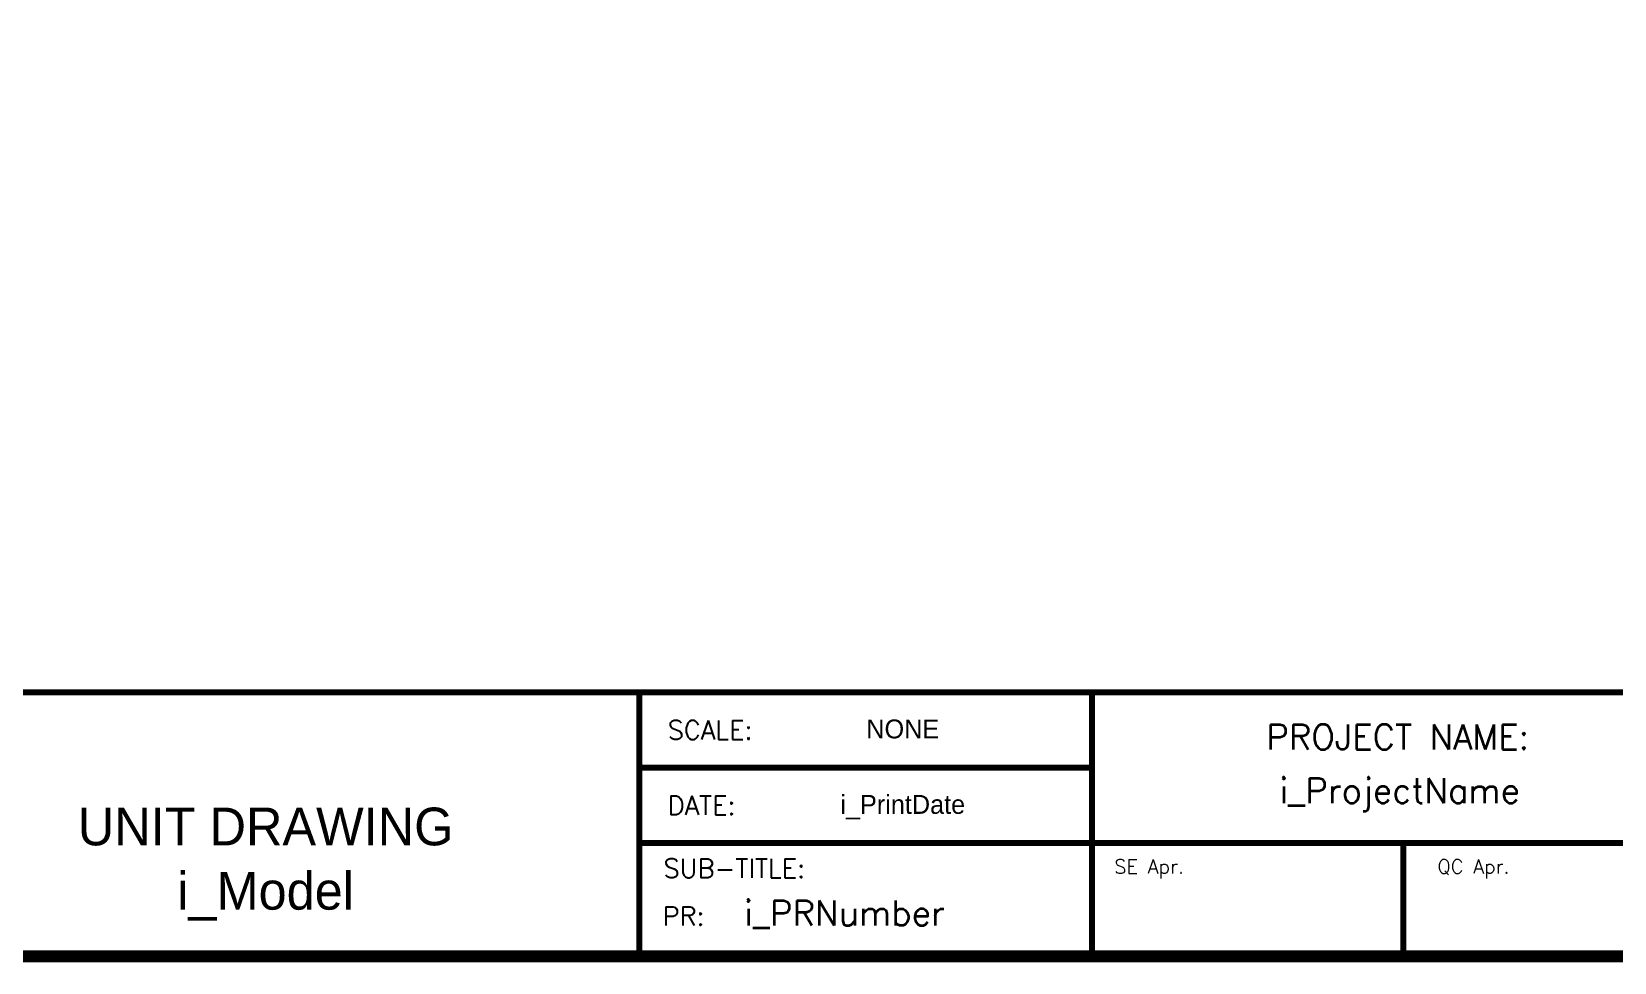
# Model space of a CAD drawing. Extents: x 6 to 271, y -23 to 146.
# Drawn here: x 122.8 to 206.7, y -18.6 to 30.8 of the extents above; entities that cross this region are included whole.
import ezdxf
from ezdxf.enums import TextEntityAlignment as Align

# ---------------------------------------------------------------- set-up
doc = ezdxf.new("R2010")
doc.units = 0
doc.header["$MEASUREMENT"] = 0
doc.layers.get('0').update_dxf_attribs({"linetype": 'CONTINUOUS'})
doc.styles.add('SIMPLEX', font='SIMPLEX')

msp = doc.modelspace()

# ---------------------------------------------------------------- linework, layer by layer
at = {"color": 7}
for p, q in [((155.00695, -4.24912), (235.00615, -4.24912)), ((155.00695, -18.24898), (155.00695, -4.24912)), ((179.00671, -4.24912), (179.00671, -18.24898)), ((179.00671, -8.24908), (155.00695, -8.24908)), ((235.00615, -12.24904), (155.00695, -12.24904)), ((195.50654, -12.24904), (195.50654, -18.24898))]:
    msp.add_line(p, q, dxfattribs=at)
for points, const_width in [([(11.00839, -18.24898), (267.00583, -18.24898), (267.00583, 141.74942), (11.00839, 141.74942), (11.00839, -18.24898)], 0.63999), ([(267.00583, -4.24912), (75.00775, -4.24912), (75.00775, -18.24898)], 0.32), ([(155.00695, -4.24912), (155.00695, -18.24898)], 0.32), ([(179.00671, -4.24912), (179.00671, -18.24898)], 0.32), ([(179.00671, -8.24908), (155.00695, -8.24908)], 0.32), ([(235.00615, -12.24904), (155.00695, -12.24904)], 0.32), ([(195.50654, -12.24904), (195.50654, -18.24898)], 0.32)]:
    msp.add_lwpolyline(points, dxfattribs=dict(at, const_width=const_width))

# ---------------------------------------------------------------- texts
at = {"color": 7, "style": 'SIMPLEX'}
for s, height, p in [('SCALE:', 0.99999, (156.50693, -6.7491)), ('DATE:', 0.99999, (156.50693, -10.74906)), ('SUB-TITLE:', 0.99999, (156.29024, -14.08915)), ('i_PRNumber', 1.327987, (160.55975, -16.618))]:
    msp.add_text(s, height=height, dxfattribs=at).set_placement(p)
at = {"color": 7}
for s, height, p in [('NONE', 0.99999, (168.9697, -6.69626)), ('i_PrintDate', 0.99999, (168.9697, -10.69622)), ('UNIT DRAWING', 1.99998, (135.19615, -12.36641)), ('i_Model', 1.99998, (135.19615, -15.77508))]:
    msp.add_text(s, height=height, dxfattribs=at).set_placement(p, align=Align.CENTER)
at = {"color": 7, "style": 'SIMPLEX'}
for s, p in [('PROJECT NAME:', (195.20741, -7.28234)), ('i_ProjectName', (195.30839, -10.12478))]:
    msp.add_text(s, height=1.3279867, dxfattribs=at).set_placement(p, align=Align.CENTER)
at = {"color": 7, "lineweight": 30, "style": 'SIMPLEX'}
for s, p in [('SE Apr.', (180.18161, -13.86548)), ('QC Apr.', (197.3109, -13.86548))]:
    msp.add_text(s, height=0.749993, dxfattribs=at).set_placement(p)
at = {"color": 7, "style": 'SIMPLEX'}
msp.add_text('PR:', height=0.99999, dxfattribs=at).set_placement((158.46593, -16.618), align=Align.RIGHT)

doc.saveas('drawing.dxf')
